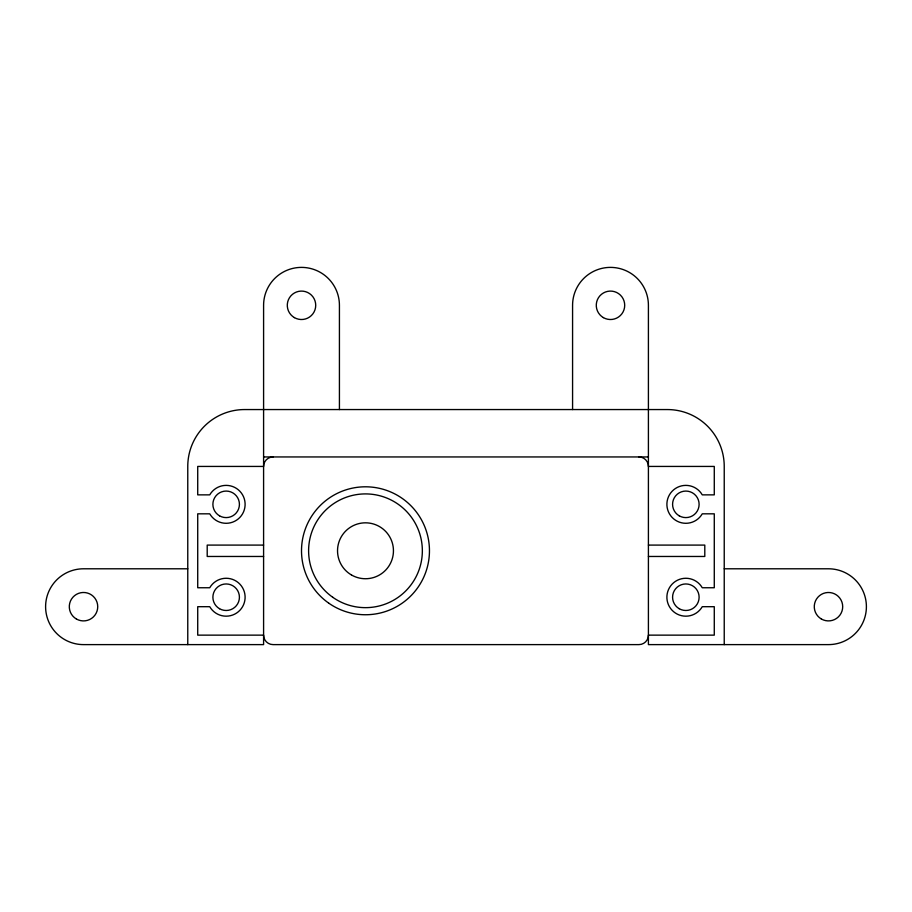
<?xml version="1.0" encoding="UTF-8"?>
<svg xmlns="http://www.w3.org/2000/svg" width="912" height="912" viewBox="0 0 912 912"><rect width="100%" height="100%" fill="white"/><g stroke="black" fill="none" stroke-linecap="round" stroke-linejoin="round"><path stroke-width="1.37" d="M263.591 456.946L648.409 456.946M263.591 545.091L207.206 545.091L207.206 556.468L263.591 556.468M648.409 545.091L704.794 545.091L704.794 556.468L648.409 556.468M187.769 568.792L83.516 568.792A37.916 37.916 0 0 0 45.6 606.697A37.916 37.916 0 0 0 83.516 644.613L263.591 644.613L263.591 305.303A37.916 37.916 0 0 1 301.507 267.387A37.916 37.916 0 0 1 339.424 305.303L339.424 409.556M724.231 568.792L828.484 568.792A37.916 37.916 0 0 1 866.4 606.697A37.916 37.916 0 0 1 828.484 644.613L648.409 644.613L648.409 305.303A37.916 37.916 0 0 0 610.493 267.387A37.916 37.916 0 0 0 572.576 305.303L572.576 409.556M724.231 644.613L724.231 466.431A56.863 56.863 0 0 0 667.356 409.556L244.644 409.556A56.863 56.863 0 0 0 187.769 466.431L187.769 644.613M638.924 456.946A9.473 9.473 0 0 1 648.409 466.431L714.278 466.431L714.278 494.863L702.263 494.863A18.958 18.958 0 0 0 673.66 489.812A18.958 18.958 0 0 0 673.66 518.86A18.958 18.958 0 0 0 702.263 513.821L714.278 513.821L714.278 587.75L702.263 587.75A18.958 18.958 0 0 0 673.66 582.7A18.958 18.958 0 0 0 673.66 611.747A18.958 18.958 0 0 0 702.263 606.697L714.278 606.697L714.278 635.14L648.409 635.14A9.473 9.473 0 0 1 638.924 644.613L273.076 644.613A9.473 9.473 0 0 1 263.591 635.14L197.722 635.14L197.722 606.697L209.737 606.697A18.958 18.958 0 0 0 238.34 611.747A18.958 18.958 0 0 0 238.34 582.7A18.958 18.958 0 0 0 209.737 587.75L197.722 587.75L197.722 513.821L209.737 513.821A18.958 18.958 0 0 0 238.34 518.86A18.958 18.958 0 0 0 238.34 489.812A18.958 18.958 0 0 0 209.737 494.863L197.722 494.863L197.722 466.431L263.591 466.431A9.473 9.473 0 0 1 273.076 456.946M328.651 603.083A63.977 63.977 0 0 0 429.199 556.525A63.977 63.977 0 0 0 338.603 492.719A63.977 63.977 0 0 0 328.651 603.083M332.743 597.28A56.863 56.863 0 0 0 422.119 555.887A56.863 56.863 0 0 0 341.59 499.172A56.863 56.863 0 0 0 332.743 597.28M351.508 574.993A27.964 27.964 0 0 0 393.448 550.78A27.964 27.964 0 0 0 351.508 526.566A27.964 27.964 0 0 0 351.508 574.993M603.379 317.615A14.216 14.216 0 0 0 624.709 305.303A14.216 14.216 0 0 0 603.379 292.991A14.216 14.216 0 0 0 603.379 317.615M821.381 619.009A14.216 14.216 0 0 0 842.699 606.697A14.216 14.216 0 0 0 821.381 594.385A14.216 14.216 0 0 0 821.381 619.009M679.212 608.714A13.27 13.27 0 0 0 699.116 597.223A13.27 13.27 0 0 0 679.212 585.732A13.27 13.27 0 0 0 679.212 608.714M679.212 515.827A13.27 13.27 0 0 0 699.116 504.336A13.27 13.27 0 0 0 679.212 492.845A13.27 13.27 0 0 0 679.212 515.827M294.394 317.615A14.216 14.216 0 0 0 315.723 305.303A14.216 14.216 0 0 0 294.394 292.991A14.216 14.216 0 0 0 294.394 317.615M76.403 619.009A14.216 14.216 0 0 0 97.732 606.697A14.216 14.216 0 0 0 76.403 594.385A14.216 14.216 0 0 0 76.403 619.009M219.518 608.714A13.27 13.27 0 0 0 239.423 597.223A13.27 13.27 0 0 0 219.518 585.732A13.27 13.27 0 0 0 219.518 608.714M219.518 515.827A13.27 13.27 0 0 0 239.423 504.336A13.27 13.27 0 0 0 219.518 492.845A13.27 13.27 0 0 0 219.518 515.827"/></g></svg>
